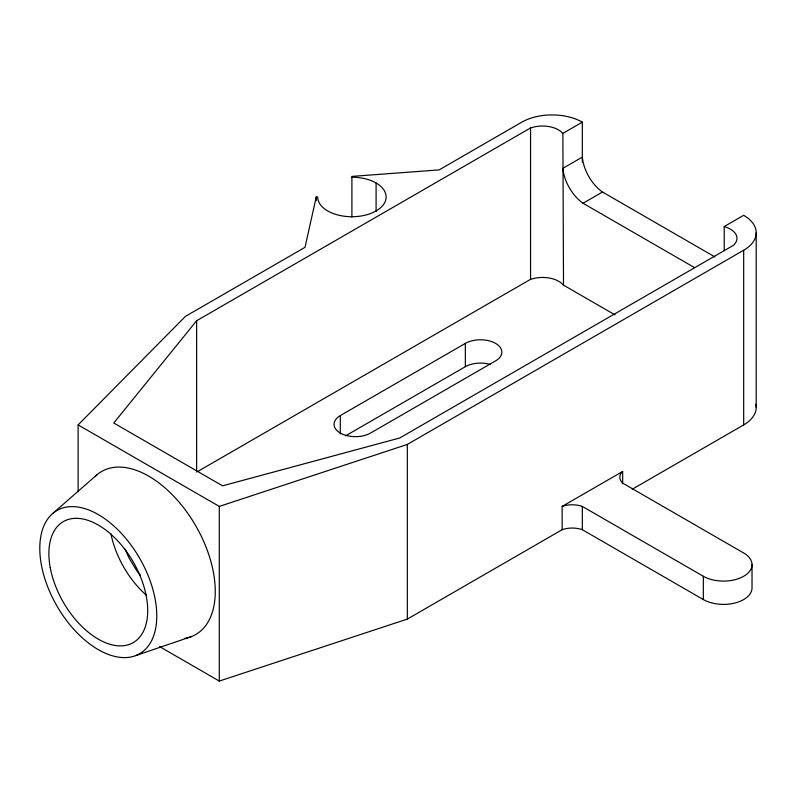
<?xml version="1.0" encoding="UTF-8"?>
<svg xmlns="http://www.w3.org/2000/svg" width="796" height="796" viewBox="0 0 796 796"><rect width="100%" height="100%" fill="white"/><g stroke="black" fill="none" stroke-linecap="round" stroke-linejoin="round"><path stroke-width="1.19" d="M351.902 177.209A34.228 19.761 0 0 1 386.13 196.97A34.228 19.761 0 0 1 351.902 216.731A34.228 19.761 0 0 1 317.674 196.97L316.251 196.97L305.007 247.337L185.458 316.35L78.117 424.905L78.117 491.799M615.069 314.908L563.508 285.137L562.872 133.39L560.583 131.32A22.387 12.925 0 0 0 534.414 126.902L530.554 127.937L196.622 320.738L113.768 423.014L222.562 485.829L399.721 437.999L733.663 245.198L735.454 242.969A22.387 12.925 0 0 0 727.803 227.865L724.211 226.542L724.211 250.641M53.113 513.122L97.301 474.506M562.872 133.39L582.324 122.156L582.324 161.996M602.492 192.025A32.089 18.527 60 0 1 582.324 157.091L562.872 168.324A32.089 18.527 60 0 0 583.03 203.259L602.492 192.025L714.937 256.939M197.697 471.491L530.554 279.316L534.534 278.282A22.915 13.234 0 0 1 561.21 282.998L563.508 285.137M340.31 415.592L465.352 343.394A21.392 12.348 0 0 1 495.6 343.394A21.392 12.348 0 0 1 495.6 360.867L370.558 433.054A21.392 12.348 0 0 1 340.31 433.054A21.392 12.348 0 0 1 340.31 415.592L340.31 433.979M345.653 435.79L465.352 366.687A21.392 12.348 0 0 1 490.187 364.419M724.211 226.542L743.673 215.308A42.785 24.696 0 0 1 743.673 250.243L743.673 424.905L632.303 489.202M78.117 424.905L219.298 506.415L407.313 444.437L743.673 250.243M562.155 506.415L622.661 471.481A19.253 11.114 0 0 0 622.661 483.122L743.673 552.991A28.527 16.467 0 0 1 743.673 576.274A28.527 16.467 0 0 1 703.336 576.274L582.324 506.415A19.253 11.114 0 0 0 562.155 506.415L562.155 529.698L407.313 619.099L219.298 681.077L159.399 646.491M135.708 655.606L191.289 636.641M583.03 203.259L694.41 267.555M562.155 529.698A19.253 11.114 0 0 1 582.324 529.698L703.336 599.567A28.527 16.467 0 0 0 734.419 603.139A28.527 16.467 0 0 0 752.021 587.926L752.021 564.633M756.2 232.78L756.2 407.443M703.336 576.274L703.336 599.567M622.661 471.481L622.661 483.739M582.324 506.415L582.324 529.698M530.554 127.937L530.554 279.316M465.352 343.394L465.352 366.687M407.313 444.437L407.313 619.099M376.1 183L376.1 211.408M351.902 217.139L351.902 176.394L439.133 169.896L521.818 122.156A42.785 24.696 0 0 1 582.324 122.156M316.251 196.97L316.251 200.682M219.298 506.415L219.298 681.077M196.622 320.738L196.622 472.108M95.57 476.038A94.127 54.347 60 0 1 197.557 529.002A94.127 54.347 60 0 1 184.543 638.442M755.832 404.219A42.785 24.696 0 0 1 743.673 424.905M140.434 575.409A54.188 31.283 60 0 1 136.365 570.095L129.34 558.474A54.188 31.283 60 0 1 125.27 549.25M146.653 595.468A69.879 40.347 60 0 1 110.972 533.917M50.218 567.548A69.879 40.347 60 0 0 132.226 643.168A69.879 40.347 60 0 0 112.425 535.589A69.879 40.347 60 0 0 50.218 567.548M41.382 564.871A82.714 47.76 60 0 0 138.454 654.382A82.714 47.76 60 0 0 115.022 527.052A82.714 47.76 60 0 0 41.382 564.871"/></g></svg>
